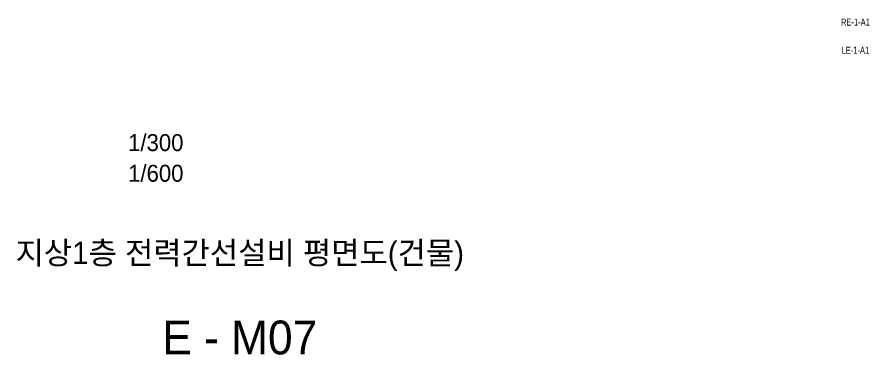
# Model space of a CAD drawing. Header units: millimetres. Extents: x 88028 to 500787, y -530175 to 1035835.
# Drawn here: x 221395 to 266900, y -322636 to -304678 of the extents above; entities that cross this region are included whole.
import ezdxf
from ezdxf.enums import TextEntityAlignment as Align
from ezdxf.xclip import XClip

# ---------------------------------------------------------------- set-up
doc = ezdxf.new("R2010")
doc.units = ezdxf.units.MM
doc.header["$LTSCALE"] = 150
doc.header["$XCLIPFRAME"] = 0
for name, color, linetype in [('------01 Distribution Panel', 3, 'Continuous'), ('-----41 Drawing Title', 2, 'Continuous'), ('-----42 Drawing Number', 2, 'Continuous'), ('-----43 Drawing Scale', 3, 'Continuous')]:
    doc.layers.add(name, color=color, linetype=linetype)
doc.styles.add('ELEC', font='')
doc.styles.get('ELEC').set_extended_font_data('Dotum')

# ---------------------------------------------------------------- blocks, each defined once
blk = doc.blocks.new('A$C61218776')
at = {"color": 1}
for points in [[(40095, -44647), (41850, -44647), (41850, -44122), (40095, -44122)], [(40095, -46147), (41850, -46147), (41850, -45622), (40095, -45622)]]:
    blk.add_wipeout(points, dxfattribs=at).dxf.layer = '------01 Distribution Panel'
at = {"layer": '------01 Distribution Panel', "style": 'ELEC', "width": 0.7}
for s, p in [('RE-1-A1', (40973, -44385)), ('LE-1-A1', (40973, -45885))]:
    blk.add_text(s, height=375, dxfattribs=at).set_placement(p, align=Align.MIDDLE_CENTER)

msp = doc.modelspace()

# ---------------------------------------------------------------- block references
ref = msp.add_blockref('A$C61218776', (225050, -260555))
XClip(ref).set_block_clipping_path([(31900.0000000001, -88294.983052245), (136900.0000000001, -14294.983052245)])

# ---------------------------------------------------------------- texts
at = {"layer": '-----41 Drawing Title', "style": 'ELEC'}
msp.add_text('지상1층 전력간선설비 평면도(건물)', height=1200, dxfattribs=at).set_placement((233250, -317210), align=Align.MIDDLE_CENTER)
at = {"layer": '-----42 Drawing Number', "style": 'ELEC'}
msp.add_text('E - M07', height=1800, dxfattribs=at).set_placement((233250, -321710), align=Align.MIDDLE_CENTER)
at = {"layer": '-----43 Drawing Scale', "style": 'ELEC'}
for s, p in [('1/300', (228779, -311350)), ('1/600', (228779, -312980))]:
    msp.add_text(s, height=900, dxfattribs=at).set_placement(p, align=Align.MIDDLE_CENTER)

doc.saveas('drawing.dxf')
